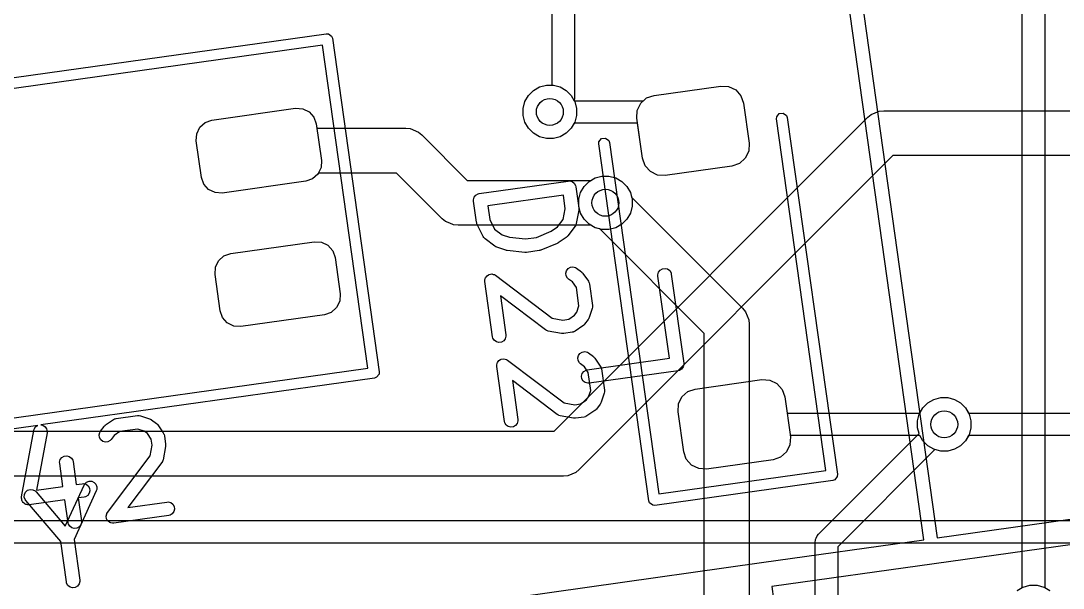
# Model space of a CAD drawing. Header units: millimetres. Extents: x 14 to 286, y -133 to -45.
# Drawn here: x 170.68 to 182.29, y -72.58 to -66.26 of the extents above; entities that cross this region are included whole.
import ezdxf

# ---------------------------------------------------------------- set-up
doc = ezdxf.new("R2010")
doc.units = ezdxf.units.MM
for name, color, linetype, true_color in [('B.Cu', 153, 'CONTINUOUS', 0x4d7fc4), ('B.Silkscreen', 31, 'CONTINUOUS', 0xe8b2a7), ('F.Cu', 13, 'CONTINUOUS', 0xc83434), ('F.Mask', 201, 'CONTINUOUS', 0xd864ff), ('F.Paste', 253, 'CONTINUOUS', 0xb4a09a), ('F.Silkscreen', 41, 'CONTINUOUS', 0xf2eda1), ('User.Drawings', 9, 'CONTINUOUS', 0xc2c2c2)]:
    doc.layers.add(name, color=color, linetype=linetype, true_color=true_color)

msp = doc.modelspace()

# ---------------------------------------------------------------- linework, layer by layer
at = {"layer": 'B.Cu', "linetype": 'CONTINUOUS'}
for p, q in [((176.6002, -66.979067), (176.6002, -61.756276)), ((176.8502, -61.7045), (176.8502, -67.1269)), ((181.8379, -72.570222), (181.8379, -62.048537)), ((182.0879, -62.0398), (182.0879, -72.570222)), ((176.460795, -66.999336), (176.536442, -66.979067)), ((176.536442, -66.979067), (176.6002, -66.979067)), ((176.298436, -67.161695), (176.337594, -67.093872)), ((176.337594, -67.093872), (176.392972, -67.038494)), ((176.392972, -67.038494), (176.460795, -66.999336)), ((176.278167, -67.237342), (176.298436, -67.161695)), ((176.847798, -67.151287), (176.847362, -67.152338)), ((176.847362, -67.152338), (176.852764, -67.161695)), ((176.8502, -67.1269), (176.847798, -67.151286)), ((176.847798, -67.151286), (176.847798, -67.151287)), ((176.852764, -67.161695), (176.873033, -67.237342)), ((176.278167, -67.315658), (176.278167, -67.237342)), ((176.298436, -67.391305), (176.278167, -67.315658)), ((176.873033, -67.315658), (176.852764, -67.391305)), ((176.873033, -67.237342), (176.873033, -67.315658)), ((176.337594, -67.459128), (176.298436, -67.391305)), ((176.852764, -67.391305), (176.813606, -67.459128)), ((176.392972, -67.514506), (176.337594, -67.459128)), ((176.460795, -67.553664), (176.392972, -67.514506)), ((176.536442, -67.573933), (176.460795, -67.553664)), ((176.690405, -67.553664), (176.614758, -67.573933)), ((176.758228, -67.514506), (176.690405, -67.553664)), ((176.813606, -67.459128), (176.758228, -67.514506)), ((176.614758, -67.573933), (176.536442, -67.573933)), ((177.012372, -68.050094), (177.080195, -68.010936)), ((177.080195, -68.010936), (177.155842, -67.990667)), ((177.155842, -67.990667), (177.234158, -67.990667)), ((177.234158, -67.990667), (177.309805, -68.010936)), ((177.309805, -68.010936), (177.377628, -68.050094)), ((176.917836, -68.173295), (176.956994, -68.105472)), ((176.956994, -68.105472), (177.012372, -68.050094)), ((177.377628, -68.050094), (177.433006, -68.105472)), ((177.433006, -68.105472), (177.472164, -68.173295)), ((176.897567, -68.248942), (176.917836, -68.173295)), ((176.897567, -68.327258), (176.897567, -68.248942)), ((177.472164, -68.173295), (177.486224, -68.22577)), ((177.486224, -68.22577), (178.722577, -69.462124)), ((176.917836, -68.402905), (176.897567, -68.327258)), ((176.956994, -68.470728), (176.917836, -68.402905)), ((177.012372, -68.526106), (176.956994, -68.470728)), ((177.080195, -68.565264), (177.012372, -68.526106)), ((177.13267, -68.579324), (177.080195, -68.565264)), ((178.2958, -69.742453), (177.13267, -68.579324)), ((178.722577, -69.462124), (178.753668, -69.500008)), ((178.753668, -69.500008), (178.790997, -69.590128)), ((178.790997, -69.590128), (178.790997, -69.590137)), ((178.790997, -69.590137), (178.7958, -69.6389)), ((178.7958, -69.6389), (178.7958, -84.2194)), ((178.2958, -84.115846), (178.2958, -69.742453)), ((180.853495, -70.476736), (180.929142, -70.456467)), ((180.929142, -70.456467), (181.007458, -70.456467)), ((181.007458, -70.456467), (181.083105, -70.476736)), ((180.691136, -70.639095), (180.730294, -70.571272)), ((180.730294, -70.571272), (180.785672, -70.515894)), ((180.785672, -70.515894), (180.853495, -70.476736)), ((181.083105, -70.476736), (181.150928, -70.515894)), ((181.150928, -70.515894), (181.206306, -70.571272)), ((181.206306, -70.571272), (181.245464, -70.639095)), ((180.670867, -70.714742), (180.691136, -70.639095)), ((181.245464, -70.639095), (181.265733, -70.714742)), ((180.670867, -70.793058), (180.670867, -70.714742)), ((180.688089, -70.857333), (180.670867, -70.793058)), ((181.265733, -70.793058), (181.245464, -70.868705)), ((181.265733, -70.714742), (181.265733, -70.793058)), ((179.568312, -71.977112), (180.688089, -70.857333)), ((181.206306, -70.936528), (181.150928, -70.991906)), ((181.245464, -70.868705), (181.206306, -70.936528)), ((180.864866, -71.03411), (179.7817, -72.117276)), ((180.929142, -71.051333), (180.864866, -71.03411)), ((181.007458, -71.051333), (180.929142, -71.051333)), ((181.083105, -71.031064), (181.007458, -71.051333)), ((181.150928, -70.991906), (181.083105, -71.031064)), ((179.552771, -71.996048), (179.568312, -71.977112)), ((179.5317, -72.0655), (179.534102, -72.041114)), ((179.5317, -76.331522), (179.5317, -72.0655)), ((179.534102, -72.041114), (179.536303, -72.035801)), ((179.536303, -72.035801), (179.542436, -72.020994)), ((179.542436, -72.020994), (179.552766, -71.996054)), ((179.552766, -71.996054), (179.552771, -71.996048)), ((179.7817, -72.117276), (179.7817, -76.331522)), ((181.780272, -72.603494), (181.8379, -72.570222)), ((182.0879, -72.570222), (182.145528, -72.603494))]:
    msp.add_line(p, q, dxfattribs=at)
at = {"layer": 'B.Cu'}
for centre in [(176.5756, -67.2765), (177.195, -68.2881), (180.9683, -70.7539)]:
    msp.add_circle(centre, 0.15, dxfattribs=at)
at = {"layer": 'B.Silkscreen', "linetype": 'CONTINUOUS'}
for p, q in [((171.394209, -71.41709), (171.415601, -71.397122)), ((171.415601, -71.397122), (171.443006, -71.38686)), ((171.443006, -71.38686), (171.472252, -71.387866)), ((171.472252, -71.387866), (171.498887, -71.399988)), ((171.498887, -71.399988), (171.518855, -71.421381)), ((170.722746, -71.533266), (170.736044, -71.507198)), ((170.736044, -71.507198), (170.758306, -71.488204)), ((170.758306, -71.488204), (170.786142, -71.479175)), ((170.786142, -71.479175), (170.815314, -71.481486)), ((170.815314, -71.481486), (170.841382, -71.494784)), ((170.841382, -71.494784), (170.851975, -71.50498)), ((170.851975, -71.50498), (171.178467, -71.887642)), ((171.178467, -71.887642), (171.386836, -71.429811)), ((171.523362, -71.491946), (171.275219, -72.037171)), ((171.386836, -71.429811), (171.394209, -71.41709)), ((171.518855, -71.421381), (171.529117, -71.448785)), ((171.528111, -71.478032), (171.523362, -71.491946)), ((171.529117, -71.448785), (171.528111, -71.478032)), ((170.720435, -71.562438), (170.722746, -71.533266)), ((170.729464, -71.590274), (170.720435, -71.562438)), ((170.737865, -71.60234), (170.729464, -71.590274)), ((171.126679, -72.058046), (170.737865, -71.60234)), ((171.189913, -72.507975), (171.126679, -72.058046)), ((171.275219, -72.037171), (171.338453, -72.487099)), ((171.193376, -72.522264), (171.189913, -72.507975)), ((171.208229, -72.547478), (171.193376, -72.522264)), ((171.231599, -72.565089), (171.208229, -72.547478)), ((171.314124, -72.553491), (171.28891, -72.568343)), ((171.331735, -72.53012), (171.314124, -72.553491)), ((171.339062, -72.501789), (171.331735, -72.53012)), ((171.338453, -72.487099), (171.339062, -72.501789)), ((171.259931, -72.572416), (171.231599, -72.565089)), ((171.28891, -72.568343), (171.259931, -72.572416))]:
    msp.add_line(p, q, dxfattribs=at)
at = {"layer": 'F.Cu', "linetype": 'CONTINUOUS'}
for p, q in [((176.460795, -66.999336), (176.536442, -66.979067)), ((176.536442, -66.979067), (176.614758, -66.979067)), ((176.614758, -66.979067), (176.690405, -66.999336)), ((177.736386, -67.092627), (178.479087, -66.988247)), ((178.479087, -66.988247), (178.566736, -66.993224)), ((176.298436, -67.161695), (176.337594, -67.093872)), ((176.337594, -67.093872), (176.392972, -67.038494)), ((176.392972, -67.038494), (176.460795, -66.999336)), ((176.690405, -66.999336), (176.758228, -67.038494)), ((176.758228, -67.038494), (176.813606, -67.093872)), ((176.813606, -67.093872), (176.846878, -67.1515)), ((177.653503, -67.121571), (177.736386, -67.092627)), ((178.566736, -66.993224), (178.645809, -67.031365)), ((178.645809, -67.031365), (178.704267, -67.096861)), ((178.704267, -67.096861), (178.733211, -67.179744)), ((176.278167, -67.237342), (176.298436, -67.161695)), ((176.846878, -67.1515), (177.619971, -67.1515)), ((177.619971, -67.1515), (177.653503, -67.121571)), ((178.733211, -67.179744), (178.795839, -67.625364)), ((172.811614, -67.367453), (173.742466, -67.236631)), ((173.742466, -67.236631), (173.822324, -67.241166)), ((173.822324, -67.241166), (173.894369, -67.275915)), ((173.894369, -67.275915), (173.94763, -67.33559)), ((173.94763, -67.33559), (173.974001, -67.411105)), ((176.278167, -67.315658), (176.278167, -67.237342)), ((176.298436, -67.391305), (176.278167, -67.315658)), ((176.622246, -70.8313), (180.117523, -67.336023)), ((180.117523, -67.336023), (180.155402, -67.304937)), ((180.155402, -67.304937), (180.155407, -67.304933)), ((180.155407, -67.304933), (180.245527, -67.267604)), ((180.245527, -67.267604), (180.2943, -67.2628)), ((180.2943, -67.2628), (185.265746, -67.2628)), ((172.641675, -67.519131), (172.676424, -67.447086)), ((172.676424, -67.447086), (172.736099, -67.393825)), ((172.736099, -67.393825), (172.811614, -67.367453)), ((173.974001, -67.411105), (173.980606, -67.4581)), ((176.337594, -67.459128), (176.298436, -67.391305)), ((176.846878, -67.4015), (176.813606, -67.459128)), ((177.552583, -67.4015), (176.846878, -67.4015)), ((177.607517, -67.792372), (177.552583, -67.4015)), ((172.63714, -67.598989), (172.641675, -67.519131)), ((173.980606, -67.4581), (174.9726, -67.4581)), ((174.9726, -67.4581), (175.021373, -67.462904)), ((175.021373, -67.462904), (175.111493, -67.500233)), ((175.111493, -67.500233), (175.111497, -67.500237)), ((175.111497, -67.500237), (175.149377, -67.531323)), ((175.149377, -67.531323), (175.656154, -68.0381)), ((176.392972, -67.514506), (176.337594, -67.459128)), ((176.460795, -67.553664), (176.392972, -67.514506)), ((176.536442, -67.573933), (176.460795, -67.553664)), ((176.690405, -67.553664), (176.614758, -67.573933)), ((176.758228, -67.514506), (176.690405, -67.553664)), ((176.813606, -67.459128), (176.758228, -67.514506)), ((172.694201, -68.004999), (172.63714, -67.598989)), ((176.614758, -67.573933), (176.536442, -67.573933)), ((178.795839, -67.625364), (178.790862, -67.713014)), ((180.397854, -67.7628), (176.902577, -71.258077)), ((177.636461, -67.875255), (177.607517, -67.792372)), ((178.752721, -67.792087), (178.687225, -67.850545)), ((178.790862, -67.713014), (178.752721, -67.792087)), ((185.265746, -67.7628), (180.397854, -67.7628)), ((177.694919, -67.940751), (177.636461, -67.875255)), ((178.604342, -67.879489), (177.861641, -67.983869)), ((178.687225, -67.850545), (178.604342, -67.879489)), ((172.720572, -68.080514), (172.694201, -68.004999)), ((173.932103, -68.022279), (173.856588, -68.048651)), ((173.991778, -67.969018), (173.932103, -68.022279)), ((173.997044, -67.9581), (173.991778, -67.969018)), ((174.869046, -67.9581), (173.997044, -67.9581)), ((175.375823, -68.464877), (174.869046, -67.9581)), ((177.033146, -68.0381), (177.080195, -68.010936)), ((177.080195, -68.010936), (177.155842, -67.990667)), ((177.155842, -67.990667), (177.234158, -67.990667)), ((177.234158, -67.990667), (177.309805, -68.010936)), ((177.309805, -68.010936), (177.377628, -68.050094)), ((177.773992, -67.978892), (177.694919, -67.940751)), ((177.861641, -67.983869), (177.773992, -67.978892)), ((172.773833, -68.140189), (172.720572, -68.080514)), ((172.845878, -68.174938), (172.773833, -68.140189)), ((173.856588, -68.048651), (172.925736, -68.179473)), ((175.656154, -68.0381), (177.033146, -68.0381)), ((177.377628, -68.050094), (177.433006, -68.105472)), ((177.433006, -68.105472), (177.472164, -68.173295)), ((172.925736, -68.179473), (172.845878, -68.174938)), ((177.472164, -68.173295), (177.492433, -68.248942)), ((177.492433, -68.248942), (177.492433, -68.327258)), ((177.492433, -68.327258), (177.472164, -68.402905)), ((175.413708, -68.495968), (175.375823, -68.464877)), ((175.461433, -68.515736), (175.413708, -68.495968)), ((177.433006, -68.470728), (177.377628, -68.526106)), ((177.472164, -68.402905), (177.433006, -68.470728)), ((175.503827, -68.533296), (175.461433, -68.515736)), ((175.5526, -68.5381), (175.503827, -68.533296)), ((177.033146, -68.5381), (175.5526, -68.5381)), ((177.080195, -68.565264), (177.033146, -68.5381)), ((177.155842, -68.585533), (177.080195, -68.565264)), ((177.234158, -68.585533), (177.155842, -68.585533)), ((177.309805, -68.565264), (177.234158, -68.585533)), ((177.377628, -68.526106), (177.309805, -68.565264)), ((173.020373, -68.852855), (173.951225, -68.722033)), ((173.951225, -68.722033), (174.031083, -68.726568)), ((174.031083, -68.726568), (174.103128, -68.761317)), ((174.103128, -68.761317), (174.156389, -68.820992)), ((174.156389, -68.820992), (174.18276, -68.896507)), ((172.850434, -69.004533), (172.885183, -68.932488)), ((172.885183, -68.932488), (172.944858, -68.879227)), ((172.944858, -68.879227), (173.020373, -68.852855)), ((174.18276, -68.896507), (174.239821, -69.302517)), ((172.845899, -69.084391), (172.850434, -69.004533)), ((172.90296, -69.490401), (172.845899, -69.084391)), ((174.239821, -69.302517), (174.235286, -69.382375)), ((174.235286, -69.382375), (174.200537, -69.45442)), ((172.929331, -69.565916), (172.90296, -69.490401)), ((174.065347, -69.534053), (173.134495, -69.664875)), ((174.140862, -69.507681), (174.065347, -69.534053)), ((174.200537, -69.45442), (174.140862, -69.507681)), ((172.982592, -69.625591), (172.929331, -69.565916)), ((173.054637, -69.66034), (172.982592, -69.625591)), ((173.134495, -69.664875), (173.054637, -69.66034)), ((178.195658, -70.360511), (178.938359, -70.256131)), ((178.938359, -70.256131), (179.026008, -70.261108)), ((179.026008, -70.261108), (179.105081, -70.299249)), ((179.105081, -70.299249), (179.163539, -70.364745)), ((178.009138, -70.526986), (178.047279, -70.447913)), ((178.047279, -70.447913), (178.112775, -70.389455)), ((178.112775, -70.389455), (178.195658, -70.360511)), ((179.163539, -70.364745), (179.192483, -70.447628)), ((179.192483, -70.447628), (179.217959, -70.6289)), ((180.853495, -70.476736), (180.929142, -70.456467)), ((180.929142, -70.456467), (181.007458, -70.456467)), ((181.007458, -70.456467), (181.083105, -70.476736)), ((178.004161, -70.614636), (178.009138, -70.526986)), ((180.697022, -70.6289), (180.730294, -70.571272)), ((180.730294, -70.571272), (180.785672, -70.515894)), ((180.785672, -70.515894), (180.853495, -70.476736)), ((181.083105, -70.476736), (181.150928, -70.515894)), ((181.150928, -70.515894), (181.206306, -70.571272)), ((181.206306, -70.571272), (181.239578, -70.6289)), ((178.066789, -71.060256), (178.004161, -70.614636)), ((179.217959, -70.6289), (180.697022, -70.6289)), ((181.239578, -70.6289), (188.928524, -70.6289)), ((168.5591, -70.8313), (176.622246, -70.8313)), ((179.255111, -70.893248), (179.250134, -70.980898)), ((180.697022, -70.8789), (179.253095, -70.8789)), ((179.253095, -70.8789), (179.255111, -70.893248)), ((180.730294, -70.936528), (180.697022, -70.8789)), ((180.785672, -70.991906), (180.730294, -70.936528)), ((181.206306, -70.936528), (181.150928, -70.991906)), ((181.239578, -70.8789), (181.206306, -70.936528)), ((188.9803, -70.8789), (181.239578, -70.8789)), ((179.250134, -70.980898), (179.211993, -71.059971)), ((180.853495, -71.031064), (180.785672, -70.991906)), ((180.929142, -71.051333), (180.853495, -71.031064)), ((181.007458, -71.051333), (180.929142, -71.051333)), ((181.083105, -71.031064), (181.007458, -71.051333)), ((181.150928, -70.991906), (181.083105, -71.031064)), ((178.095733, -71.143139), (178.066789, -71.060256)), ((178.154191, -71.208635), (178.095733, -71.143139)), ((179.063614, -71.147373), (178.320913, -71.251753)), ((179.146497, -71.118429), (179.063614, -71.147373)), ((179.211993, -71.059971), (179.146497, -71.118429)), ((176.902577, -71.258077), (176.864697, -71.289162)), ((178.233264, -71.246776), (178.154191, -71.208635)), ((178.320913, -71.251753), (178.233264, -71.246776)), ((176.7258, -71.3313), (168.3969, -71.3313)), ((176.774573, -71.326496), (176.7258, -71.3313)), ((176.864693, -71.289167), (176.774573, -71.326496)), ((176.864697, -71.289162), (176.864693, -71.289167)), ((166.643976, -71.8255), (206.9502, -71.8255)), ((206.898424, -72.0755), (166.5922, -72.0755)), ((181.848095, -72.564336), (181.923742, -72.544067)), ((181.923742, -72.544067), (182.002058, -72.544067)), ((182.002058, -72.544067), (182.077705, -72.564336)), ((181.780272, -72.603494), (181.848095, -72.564336)), ((182.077705, -72.564336), (182.145528, -72.603494))]:
    msp.add_line(p, q, dxfattribs=at)
at = {"layer": 'F.Cu'}
for centre in [(176.5756, -67.2765), (177.195, -68.2881), (180.9683, -70.7539)]:
    msp.add_circle(centre, 0.15, dxfattribs=at)
at = {"layer": 'F.Mask', "linetype": 'CONTINUOUS'}
for p, q in [((177.736386, -67.092627), (178.479087, -66.988247)), ((178.479087, -66.988247), (178.566736, -66.993224)), ((177.653503, -67.121571), (177.736386, -67.092627)), ((178.566736, -66.993224), (178.645809, -67.031365)), ((178.645809, -67.031365), (178.704267, -67.096861)), ((178.704267, -67.096861), (178.733211, -67.179744)), ((177.549866, -67.259102), (177.588007, -67.180029)), ((177.588007, -67.180029), (177.653503, -67.121571)), ((178.733211, -67.179744), (178.795839, -67.625364)), ((172.811614, -67.367453), (173.742466, -67.236631)), ((173.742466, -67.236631), (173.822324, -67.241166)), ((173.822324, -67.241166), (173.894369, -67.275915)), ((173.894369, -67.275915), (173.94763, -67.33559)), ((173.94763, -67.33559), (173.974001, -67.411105)), ((177.544889, -67.346752), (177.549866, -67.259102)), ((172.641675, -67.519131), (172.676424, -67.447086)), ((172.676424, -67.447086), (172.736099, -67.393825)), ((172.736099, -67.393825), (172.811614, -67.367453)), ((173.974001, -67.411105), (174.031062, -67.817115)), ((177.607517, -67.792372), (177.544889, -67.346752)), ((172.63714, -67.598989), (172.641675, -67.519131)), ((172.694201, -68.004999), (172.63714, -67.598989)), ((178.795839, -67.625364), (178.790862, -67.713014)), ((177.636461, -67.875255), (177.607517, -67.792372)), ((178.752721, -67.792087), (178.687225, -67.850545)), ((178.790862, -67.713014), (178.752721, -67.792087)), ((174.026527, -67.896973), (173.991778, -67.969018)), ((174.031062, -67.817115), (174.026527, -67.896973)), ((177.694919, -67.940751), (177.636461, -67.875255)), ((178.604342, -67.879489), (177.861641, -67.983869)), ((178.687225, -67.850545), (178.604342, -67.879489)), ((172.720572, -68.080514), (172.694201, -68.004999)), ((173.932103, -68.022279), (173.856588, -68.048651)), ((173.991778, -67.969018), (173.932103, -68.022279)), ((177.773992, -67.978892), (177.694919, -67.940751)), ((177.861641, -67.983869), (177.773992, -67.978892)), ((172.773833, -68.140189), (172.720572, -68.080514)), ((172.845878, -68.174938), (172.773833, -68.140189)), ((173.856588, -68.048651), (172.925736, -68.179473)), ((172.925736, -68.179473), (172.845878, -68.174938)), ((173.020373, -68.852855), (173.951225, -68.722033)), ((173.951225, -68.722033), (174.031083, -68.726568)), ((174.031083, -68.726568), (174.103128, -68.761317)), ((174.103128, -68.761317), (174.156389, -68.820992)), ((174.156389, -68.820992), (174.18276, -68.896507)), ((172.850434, -69.004533), (172.885183, -68.932488)), ((172.885183, -68.932488), (172.944858, -68.879227)), ((172.944858, -68.879227), (173.020373, -68.852855)), ((174.18276, -68.896507), (174.239821, -69.302517)), ((172.845899, -69.084391), (172.850434, -69.004533)), ((172.90296, -69.490401), (172.845899, -69.084391)), ((174.239821, -69.302517), (174.235286, -69.382375)), ((174.235286, -69.382375), (174.200537, -69.45442)), ((172.929331, -69.565916), (172.90296, -69.490401)), ((174.065347, -69.534053), (173.134495, -69.664875)), ((174.140862, -69.507681), (174.065347, -69.534053)), ((174.200537, -69.45442), (174.140862, -69.507681)), ((172.982592, -69.625591), (172.929331, -69.565916)), ((173.054637, -69.66034), (172.982592, -69.625591)), ((173.134495, -69.664875), (173.054637, -69.66034)), ((178.195658, -70.360511), (178.938359, -70.256131)), ((178.938359, -70.256131), (179.026008, -70.261108)), ((179.026008, -70.261108), (179.105081, -70.299249)), ((179.105081, -70.299249), (179.163539, -70.364745)), ((178.009138, -70.526986), (178.047279, -70.447913)), ((178.047279, -70.447913), (178.112775, -70.389455)), ((178.112775, -70.389455), (178.195658, -70.360511)), ((179.163539, -70.364745), (179.192483, -70.447628)), ((179.192483, -70.447628), (179.255111, -70.893248)), ((178.004161, -70.614636), (178.009138, -70.526986)), ((178.066789, -71.060256), (178.004161, -70.614636)), ((179.255111, -70.893248), (179.250134, -70.980898)), ((179.250134, -70.980898), (179.211993, -71.059971)), ((178.095733, -71.143139), (178.066789, -71.060256)), ((178.154191, -71.208635), (178.095733, -71.143139)), ((179.063614, -71.147373), (178.320913, -71.251753)), ((179.146497, -71.118429), (179.063614, -71.147373)), ((179.211993, -71.059971), (179.146497, -71.118429)), ((178.233264, -71.246776), (178.154191, -71.208635)), ((178.320913, -71.251753), (178.233264, -71.246776))]:
    msp.add_line(p, q, dxfattribs=at)
at = {"layer": 'F.Paste', "linetype": 'CONTINUOUS'}
for p, q in [((177.736386, -67.092627), (178.479087, -66.988247)), ((178.479087, -66.988247), (178.566736, -66.993224)), ((177.653503, -67.121571), (177.736386, -67.092627)), ((178.566736, -66.993224), (178.645809, -67.031365)), ((178.645809, -67.031365), (178.704267, -67.096861)), ((178.704267, -67.096861), (178.733211, -67.179744)), ((177.549866, -67.259102), (177.588007, -67.180029)), ((177.588007, -67.180029), (177.653503, -67.121571)), ((178.733211, -67.179744), (178.795839, -67.625364)), ((172.811614, -67.367453), (173.742466, -67.236631)), ((173.742466, -67.236631), (173.822324, -67.241166)), ((173.822324, -67.241166), (173.894369, -67.275915)), ((173.894369, -67.275915), (173.94763, -67.33559)), ((173.94763, -67.33559), (173.974001, -67.411105)), ((177.544889, -67.346752), (177.549866, -67.259102)), ((172.641675, -67.519131), (172.676424, -67.447086)), ((172.676424, -67.447086), (172.736099, -67.393825)), ((172.736099, -67.393825), (172.811614, -67.367453)), ((173.974001, -67.411105), (174.031062, -67.817115)), ((177.607517, -67.792372), (177.544889, -67.346752)), ((172.63714, -67.598989), (172.641675, -67.519131)), ((172.694201, -68.004999), (172.63714, -67.598989)), ((178.795839, -67.625364), (178.790862, -67.713014)), ((177.636461, -67.875255), (177.607517, -67.792372)), ((178.752721, -67.792087), (178.687225, -67.850545)), ((178.790862, -67.713014), (178.752721, -67.792087)), ((174.026527, -67.896973), (173.991778, -67.969018)), ((174.031062, -67.817115), (174.026527, -67.896973)), ((177.694919, -67.940751), (177.636461, -67.875255)), ((178.604342, -67.879489), (177.861641, -67.983869)), ((178.687225, -67.850545), (178.604342, -67.879489)), ((172.720572, -68.080514), (172.694201, -68.004999)), ((173.932103, -68.022279), (173.856588, -68.048651)), ((173.991778, -67.969018), (173.932103, -68.022279)), ((177.773992, -67.978892), (177.694919, -67.940751)), ((177.861641, -67.983869), (177.773992, -67.978892)), ((172.773833, -68.140189), (172.720572, -68.080514)), ((172.845878, -68.174938), (172.773833, -68.140189)), ((173.856588, -68.048651), (172.925736, -68.179473)), ((172.925736, -68.179473), (172.845878, -68.174938)), ((173.020373, -68.852855), (173.951225, -68.722033)), ((173.951225, -68.722033), (174.031083, -68.726568)), ((174.031083, -68.726568), (174.103128, -68.761317)), ((174.103128, -68.761317), (174.156389, -68.820992)), ((174.156389, -68.820992), (174.18276, -68.896507)), ((172.850434, -69.004533), (172.885183, -68.932488)), ((172.885183, -68.932488), (172.944858, -68.879227)), ((172.944858, -68.879227), (173.020373, -68.852855)), ((174.18276, -68.896507), (174.239821, -69.302517)), ((172.845899, -69.084391), (172.850434, -69.004533)), ((172.90296, -69.490401), (172.845899, -69.084391)), ((174.239821, -69.302517), (174.235286, -69.382375)), ((174.235286, -69.382375), (174.200537, -69.45442)), ((172.929331, -69.565916), (172.90296, -69.490401)), ((174.065347, -69.534053), (173.134495, -69.664875)), ((174.140862, -69.507681), (174.065347, -69.534053)), ((174.200537, -69.45442), (174.140862, -69.507681)), ((172.982592, -69.625591), (172.929331, -69.565916)), ((173.054637, -69.66034), (172.982592, -69.625591)), ((173.134495, -69.664875), (173.054637, -69.66034)), ((178.195658, -70.360511), (178.938359, -70.256131)), ((178.938359, -70.256131), (179.026008, -70.261108)), ((179.026008, -70.261108), (179.105081, -70.299249)), ((179.105081, -70.299249), (179.163539, -70.364745)), ((178.009138, -70.526986), (178.047279, -70.447913)), ((178.047279, -70.447913), (178.112775, -70.389455)), ((178.112775, -70.389455), (178.195658, -70.360511)), ((179.163539, -70.364745), (179.192483, -70.447628)), ((179.192483, -70.447628), (179.255111, -70.893248)), ((178.004161, -70.614636), (178.009138, -70.526986)), ((178.066789, -71.060256), (178.004161, -70.614636)), ((179.255111, -70.893248), (179.250134, -70.980898)), ((179.250134, -70.980898), (179.211993, -71.059971)), ((178.095733, -71.143139), (178.066789, -71.060256)), ((178.154191, -71.208635), (178.095733, -71.143139)), ((179.063614, -71.147373), (178.320913, -71.251753)), ((179.146497, -71.118429), (179.063614, -71.147373)), ((179.211993, -71.059971), (179.146497, -71.118429)), ((178.233264, -71.246776), (178.154191, -71.208635)), ((178.320913, -71.251753), (178.233264, -71.246776))]:
    msp.add_line(p, q, dxfattribs=at)
at = {"layer": 'F.Silkscreen', "linetype": 'CONTINUOUS'}
for p, q in [((166.856222, -67.421813), (174.085179, -66.40585)), ((174.085179, -66.40585), (174.108552, -66.407177)), ((174.108552, -66.407177), (174.145227, -66.434814)), ((174.145227, -66.434814), (174.152945, -66.456916)), ((174.152945, -66.456916), (174.674844, -70.170421)), ((174.042463, -66.533032), (166.932338, -67.532294)), ((174.547661, -70.127705), (174.042463, -66.533032)), ((179.101215, -67.355235), (179.102542, -67.331862)), ((179.102542, -67.331862), (179.130179, -67.295187)), ((179.130179, -67.295187), (179.175654, -67.288796)), ((179.175654, -67.288796), (179.212329, -67.316433)), ((179.212329, -67.316433), (179.220047, -67.338535)), ((179.220047, -67.338535), (179.778133, -71.309511)), ((179.65095, -71.266796), (179.101215, -67.355235)), ((177.149645, -67.573533), (177.19512, -67.567142)), ((177.19512, -67.567142), (177.231795, -67.594779)), ((177.120681, -67.633581), (177.122008, -67.610208)), ((177.678765, -71.604557), (177.120681, -67.633581)), ((177.122008, -67.610208), (177.149645, -67.573533)), ((177.231795, -67.594779), (177.239513, -67.616881)), ((177.239513, -67.616881), (177.789246, -71.52844)), ((175.789637, -68.184906), (176.779905, -68.045733)), ((176.779905, -68.045733), (176.794595, -68.045123)), ((176.794595, -68.045123), (176.822927, -68.052451)), ((176.822927, -68.052451), (176.846297, -68.070062)), ((176.846297, -68.070062), (176.86115, -68.095276)), ((176.86115, -68.095276), (176.864613, -68.109565)), ((176.864613, -68.109565), (176.897749, -68.345343)), ((175.725195, -68.254924), (175.732523, -68.226592)), ((175.725805, -68.269614), (175.725195, -68.254924)), ((175.732523, -68.226592), (175.750134, -68.203222)), ((175.750134, -68.203222), (175.775348, -68.188369)), ((175.775348, -68.188369), (175.789637, -68.184906)), ((176.72651, -68.20471), (175.884782, -68.323008)), ((176.747515, -68.354165), (176.72651, -68.20471)), ((175.758941, -68.505392), (175.725805, -68.269614)), ((175.884782, -68.323008), (175.905787, -68.472462)), ((176.725652, -68.472879), (176.747515, -68.354165)), ((176.897239, -68.369365), (176.869966, -68.517459)), ((176.897862, -68.361948), (176.897239, -68.369365)), ((176.897749, -68.345343), (176.898057, -68.352778)), ((176.898358, -68.360033), (176.897862, -68.361948)), ((176.898057, -68.352778), (176.898471, -68.354714)), ((176.898471, -68.354714), (176.898247, -68.35737)), ((176.898247, -68.35737), (176.898358, -68.360033)), ((175.905787, -68.472462), (175.959524, -68.58055)), ((176.662575, -68.556584), (176.725652, -68.472879)), ((175.760692, -68.51262), (175.758941, -68.505392)), ((175.760829, -68.514599), (175.760692, -68.51262)), ((175.761776, -68.517091), (175.760829, -68.514599)), ((175.762404, -68.519681), (175.761776, -68.517091)), ((175.763409, -68.521387), (175.762404, -68.519681)), ((175.766053, -68.528343), (175.763409, -68.521387)), ((175.833091, -68.663182), (175.766053, -68.528343)), ((175.959524, -68.58055), (176.043231, -68.643628)), ((176.425887, -68.672531), (176.591694, -68.605418)), ((176.591694, -68.605418), (176.662575, -68.556584)), ((176.856103, -68.549011), (176.775047, -68.656577)), ((176.863758, -68.536459), (176.856103, -68.549011)), ((176.864432, -68.533849), (176.863758, -68.536459)), ((176.865898, -68.531588), (176.864432, -68.533849)), ((176.869966, -68.517459), (176.865898, -68.531588)), ((175.840895, -68.675642), (175.833091, -68.663182)), ((175.842926, -68.677411), (175.840895, -68.675642)), ((175.844294, -68.679734), (175.842926, -68.677411)), ((175.855113, -68.689691), (175.844294, -68.679734)), ((175.962679, -68.770747), (175.855113, -68.689691)), ((176.043231, -68.643628), (176.124827, -68.671032)), ((176.124827, -68.671032), (176.302707, -68.689843)), ((176.302707, -68.689843), (176.425887, -68.672531)), ((176.757699, -68.673202), (176.670016, -68.733612)), ((176.763381, -68.668402), (176.757699, -68.673202)), ((176.76509, -68.667396), (176.763381, -68.668402)), ((176.766895, -68.665434), (176.76509, -68.667396)), ((176.768931, -68.663715), (176.766895, -68.665434)), ((176.770008, -68.662051), (176.768931, -68.663715)), ((176.775047, -68.656577), (176.770008, -68.662051)), ((175.969029, -68.774619), (175.962679, -68.770747)), ((175.970525, -68.775923), (175.969029, -68.774619)), ((175.972958, -68.777016), (175.970525, -68.775923)), ((175.975231, -68.778402), (175.972958, -68.777016)), ((175.977147, -68.778897), (175.975231, -68.778402)), ((175.983936, -68.781947), (175.977147, -68.778897)), ((176.084874, -68.815848), (175.983936, -68.781947)), ((176.085992, -68.816105), (176.084874, -68.815848)), ((176.086467, -68.816363), (176.085992, -68.816105)), ((176.092833, -68.817676), (176.086467, -68.816363)), ((176.099204, -68.819141), (176.092833, -68.817676)), ((176.099745, -68.819103), (176.099204, -68.819141)), ((176.100866, -68.819335), (176.099745, -68.819103)), ((176.296116, -68.839982), (176.100866, -68.819335)), ((176.298677, -68.84), (176.296116, -68.839982)), ((176.299751, -68.840278), (176.298677, -68.84)), ((176.305287, -68.840048), (176.299751, -68.840278)), ((176.310819, -68.840088), (176.305287, -68.840048)), ((176.31188, -68.839774), (176.310819, -68.840088)), ((176.314441, -68.839668), (176.31188, -68.839774)), ((176.455908, -68.819786), (176.314441, -68.839668)), ((176.4584, -68.819182), (176.455908, -68.819786)), ((176.459506, -68.819191), (176.4584, -68.819182)), ((176.464815, -68.817627), (176.459506, -68.819191)), ((176.470197, -68.816323), (176.464815, -68.817627)), ((176.47115, -68.815761), (176.470197, -68.816323)), ((176.47361, -68.815037), (176.47115, -68.815761)), ((176.655604, -68.741372), (176.47361, -68.815037)), ((176.656618, -68.74084), (176.655604, -68.741372)), ((176.657149, -68.740727), (176.656618, -68.74084)), ((176.662868, -68.737564), (176.657149, -68.740727)), ((176.668627, -68.734546), (176.662868, -68.737564)), ((176.669012, -68.734167), (176.668627, -68.734546)), ((176.670016, -68.733612), (176.669012, -68.734167)), ((175.901266, -69.084325), (175.930245, -69.080252)), ((175.930245, -69.080252), (175.945992, -69.084325)), ((176.753698, -69.072119), (176.761024, -69.043787)), ((176.75777, -69.101097), (176.753698, -69.072119)), ((176.761024, -69.043787), (176.778636, -69.020416)), ((176.778636, -69.020416), (176.80385, -69.005563)), ((176.80385, -69.005563), (176.832828, -69.001491)), ((176.832828, -69.001491), (176.86116, -69.008817)), ((176.86116, -69.008817), (176.873713, -69.016472)), ((176.873713, -69.016472), (176.927496, -69.057)), ((176.927496, -69.057), (176.932969, -69.062037)), ((176.932969, -69.062037), (176.934633, -69.063115)), ((176.934633, -69.063115), (176.936353, -69.065151)), ((176.936353, -69.065151), (176.938314, -69.066956)), ((176.938314, -69.066956), (176.939319, -69.068662)), ((176.939319, -69.068662), (176.944121, -69.074347)), ((176.944121, -69.074347), (177.004532, -69.162031)), ((175.851113, -69.15088), (175.856409, -69.130405)), ((175.851723, -69.16557), (175.851113, -69.15088)), ((175.937878, -69.778594), (175.851723, -69.16557)), ((175.856409, -69.130405), (175.85844, -69.122549)), ((175.85844, -69.122549), (175.876052, -69.099177)), ((175.876052, -69.099177), (175.893014, -69.089186)), ((175.893014, -69.089186), (175.901266, -69.084325)), ((175.945992, -69.084325), (175.958576, -69.087579)), ((175.958576, -69.087579), (175.971129, -69.095234)), ((175.971129, -69.095234), (176.602384, -69.570918)), ((176.772623, -69.126311), (176.75777, -69.101097)), ((176.783441, -69.136268), (176.772623, -69.126311)), ((176.827504, -69.169471), (176.783441, -69.136268)), ((176.870965, -69.232553), (176.827504, -69.169471)), ((177.004532, -69.162031), (177.011647, -69.174898)), ((177.011647, -69.174898), (177.01221, -69.177532)), ((177.01221, -69.177532), (177.013578, -69.179855)), ((177.013578, -69.179855), (177.017041, -69.194144)), ((177.017041, -69.194144), (177.050177, -69.429922)), ((176.899172, -69.433265), (176.870965, -69.232553)), ((176.526252, -69.70137), (176.025462, -69.323998)), ((176.025462, -69.323998), (176.086418, -69.757718)), ((176.785822, -69.583686), (176.848906, -69.540223)), ((176.848906, -69.540223), (176.874784, -69.505882)), ((176.874784, -69.505882), (176.899172, -69.433265)), ((177.047004, -69.464238), (177.013103, -69.565177)), ((177.050297, -69.449909), (177.047004, -69.464238)), ((177.050786, -69.444612), (177.050111, -69.447218)), ((177.050111, -69.447218), (177.050297, -69.449909)), ((177.050177, -69.429922), (177.050786, -69.444612)), ((176.602384, -69.570918), (176.721096, -69.592782)), ((176.721096, -69.592782), (176.785822, -69.583686)), ((176.944029, -69.656842), (176.856345, -69.717253)), ((176.949711, -69.652041), (176.944029, -69.656842)), ((176.951419, -69.651036), (176.949711, -69.652041)), ((176.953223, -69.649075), (176.951419, -69.651036)), ((176.955261, -69.647354), (176.953223, -69.649075)), ((176.956339, -69.645688), (176.955261, -69.647354)), ((176.961375, -69.640217), (176.956339, -69.645688)), ((177.001904, -69.586435), (176.961375, -69.640217)), ((177.005778, -69.580082), (177.001904, -69.586435)), ((177.007079, -69.578589), (177.005778, -69.580082)), ((177.00817, -69.576159), (177.007079, -69.578589)), ((177.009559, -69.573882), (177.00817, -69.576159)), ((177.010055, -69.571961), (177.009559, -69.573882)), ((177.013103, -69.565177), (177.010055, -69.571961)), ((176.087028, -69.772409), (176.0797, -69.80074)), ((176.086418, -69.757718), (176.087028, -69.772409)), ((176.538805, -69.709025), (176.526252, -69.70137)), ((176.541414, -69.709699), (176.538805, -69.709025)), ((176.543675, -69.711164), (176.541414, -69.709699)), ((176.557804, -69.715232), (176.543675, -69.711164)), ((176.705898, -69.742506), (176.557804, -69.715232)), ((176.713316, -69.74313), (176.705898, -69.742506)), ((176.715229, -69.743625), (176.713316, -69.74313)), ((176.717885, -69.743514), (176.715229, -69.743625)), ((176.720549, -69.743739), (176.717885, -69.743514)), ((176.72249, -69.743323), (176.720549, -69.743739)), ((176.729919, -69.743016), (176.72249, -69.743323)), ((176.824232, -69.729762), (176.729919, -69.743016)), ((176.838521, -69.726299), (176.824232, -69.729762)), ((176.840843, -69.724931), (176.838521, -69.726299)), ((176.843478, -69.724368), (176.840843, -69.724931)), ((176.856345, -69.717253), (176.843478, -69.724368)), ((175.941341, -69.792883), (175.937878, -69.778594)), ((175.956194, -69.818098), (175.941341, -69.792883)), ((175.979564, -69.835709), (175.956194, -69.818098)), ((176.007896, -69.843036), (175.979564, -69.835709)), ((176.036875, -69.838963), (176.007896, -69.843036)), ((176.062089, -69.82411), (176.036875, -69.838963)), ((176.0797, -69.80074), (176.062089, -69.82411)), ((176.886244, -70.015231), (176.89357, -69.986899)), ((176.89357, -69.986899), (176.911182, -69.963528)), ((176.911182, -69.963528), (176.936396, -69.948675)), ((176.936396, -69.948675), (176.965374, -69.944603)), ((176.965374, -69.944603), (176.993706, -69.951929)), ((176.993706, -69.951929), (177.006259, -69.959584)), ((177.006259, -69.959584), (177.060042, -70.000112)), ((177.060042, -70.000112), (177.065519, -70.005152)), ((177.065519, -70.005152), (177.067179, -70.006228)), ((177.067179, -70.006228), (177.068896, -70.00826)), ((177.068896, -70.00826), (177.07086, -70.010068)), ((175.983659, -70.093993), (175.989137, -70.072814)), ((175.984269, -70.108683), (175.983659, -70.093993)), ((176.070424, -70.721706), (175.984269, -70.108683)), ((175.989137, -70.072814), (175.990986, -70.065662)), ((175.990986, -70.065662), (176.008598, -70.04229)), ((176.008598, -70.04229), (176.025564, -70.032297)), ((176.025564, -70.032297), (176.033812, -70.027438)), ((176.033812, -70.027438), (176.062791, -70.023365)), ((176.062791, -70.023365), (176.078538, -70.027438)), ((176.078538, -70.027438), (176.091122, -70.030692)), ((176.091122, -70.030692), (176.103675, -70.038347)), ((176.103675, -70.038347), (176.73493, -70.514031)), ((176.890316, -70.044209), (176.886244, -70.015231)), ((176.905169, -70.069423), (176.890316, -70.044209)), ((176.915987, -70.07938), (176.905169, -70.069423)), ((176.96005, -70.112583), (176.915987, -70.07938)), ((177.00351, -70.175664), (176.96005, -70.112583)), ((177.07086, -70.010068), (177.071866, -70.011776)), ((177.071866, -70.011776), (177.076667, -70.017459)), ((177.076667, -70.017459), (177.137077, -70.105143)), ((177.137077, -70.105143), (177.144192, -70.11801)), ((177.144192, -70.11801), (177.144755, -70.120644)), ((177.144755, -70.120644), (177.146123, -70.122967)), ((177.146123, -70.122967), (177.149586, -70.137256)), ((168.120675, -71.030959), (174.547661, -70.127705)), ((174.623778, -70.238187), (170.907271, -70.760507)), ((174.64588, -70.230469), (174.623778, -70.238187)), ((174.673517, -70.193794), (174.64588, -70.230469)), ((174.674844, -70.170421), (174.673517, -70.193794)), ((177.031718, -70.376377), (177.00351, -70.175664)), ((177.149586, -70.137256), (177.182723, -70.373034)), ((176.658798, -70.644483), (176.158008, -70.267111)), ((176.158008, -70.267111), (176.218964, -70.70083)), ((176.98145, -70.483337), (177.00733, -70.448993)), ((177.00733, -70.448993), (177.031718, -70.376377)), ((177.17955, -70.40735), (177.145649, -70.508289)), ((177.182843, -70.393021), (177.17955, -70.40735)), ((177.183332, -70.387724), (177.182657, -70.39033)), ((177.182657, -70.39033), (177.182843, -70.393021)), ((177.182723, -70.373034), (177.183332, -70.387724)), ((176.73493, -70.514031), (176.853641, -70.535895)), ((176.853641, -70.535895), (176.918367, -70.526798)), ((176.918367, -70.526798), (176.98145, -70.483337)), ((177.088882, -70.588804), (177.087805, -70.590468)), ((177.09392, -70.583331), (177.088882, -70.588804)), ((177.134449, -70.529548), (177.09392, -70.583331)), ((177.138322, -70.523195), (177.134449, -70.529548)), ((177.139625, -70.521701), (177.138322, -70.523195)), ((177.140717, -70.519268), (177.139625, -70.521701)), ((177.142104, -70.516995), (177.140717, -70.519268)), ((177.142599, -70.515077), (177.142104, -70.516995)), ((177.145649, -70.508289), (177.142599, -70.515077)), ((171.626652, -70.760747), (171.714336, -70.700337)), ((171.714336, -70.700337), (171.727203, -70.693222)), ((171.727203, -70.693222), (171.729837, -70.692658)), ((171.729837, -70.692658), (171.73216, -70.691291)), ((171.73216, -70.691291), (171.746449, -70.687828)), ((171.746449, -70.687828), (171.982227, -70.654692)), ((171.982227, -70.654692), (171.996917, -70.654083)), ((171.996917, -70.654083), (171.999523, -70.654757)), ((171.999523, -70.654757), (172.002214, -70.654572)), ((172.002214, -70.654572), (172.016543, -70.657865)), ((172.016543, -70.657865), (172.117483, -70.691766)), ((172.117483, -70.691766), (172.124268, -70.694813)), ((172.124268, -70.694813), (172.126187, -70.69531)), ((172.126187, -70.69531), (172.128463, -70.696698)), ((172.128463, -70.696698), (172.130894, -70.69779)), ((172.130894, -70.69779), (172.132387, -70.69909)), ((172.132387, -70.69909), (172.13874, -70.702965)), ((172.13874, -70.702965), (172.192523, -70.743493)), ((176.218964, -70.70083), (176.219574, -70.715521)), ((176.671351, -70.652138), (176.658798, -70.644483)), ((176.67396, -70.652812), (176.671351, -70.652138)), ((176.676221, -70.654277), (176.67396, -70.652812)), ((176.69035, -70.658345), (176.676221, -70.654277)), ((176.838444, -70.685619), (176.69035, -70.658345)), ((176.845858, -70.686242), (176.838444, -70.685619)), ((176.847776, -70.686739), (176.845858, -70.686242)), ((176.850438, -70.686628), (176.847776, -70.686739)), ((176.853095, -70.686852), (176.850438, -70.686628)), ((176.855033, -70.686437), (176.853095, -70.686852)), ((176.862466, -70.686129), (176.855033, -70.686437)), ((176.956777, -70.672874), (176.862466, -70.686129)), ((176.971066, -70.669411), (176.956777, -70.672874)), ((176.973388, -70.668043), (176.971066, -70.669411)), ((176.976023, -70.66748), (176.973388, -70.668043)), ((176.98889, -70.660365), (176.976023, -70.66748)), ((177.076573, -70.599955), (176.98889, -70.660365)), ((177.082255, -70.595155), (177.076573, -70.599955)), ((177.083964, -70.594149), (177.082255, -70.595155)), ((177.085769, -70.592187), (177.083964, -70.594149)), ((177.087805, -70.590468), (177.085769, -70.592187)), ((170.871522, -70.765532), (168.112765, -71.15325)), ((170.69133, -71.561121), (170.8277, -70.82065)), ((170.8277, -70.82065), (170.831767, -70.806521)), ((170.831767, -70.806521), (170.847677, -70.78196)), ((170.847677, -70.78196), (170.871522, -70.765532)), ((170.907271, -70.760507), (170.929172, -70.764541)), ((170.929172, -70.764541), (170.953733, -70.780452)), ((170.953733, -70.780452), (170.970335, -70.804549)), ((170.970335, -70.804549), (170.976452, -70.833166)), ((171.568777, -70.831155), (171.609305, -70.777372)), ((171.609305, -70.777372), (171.614345, -70.771894)), ((171.614345, -70.771894), (171.615421, -70.770235)), ((171.615421, -70.770235), (171.617453, -70.768517)), ((171.617453, -70.768517), (171.619261, -70.766554)), ((171.619261, -70.766554), (171.620969, -70.765547)), ((171.620969, -70.765547), (171.626652, -70.760747)), ((171.98557, -70.805695), (171.784856, -70.833904)), ((172.058186, -70.830084), (171.98557, -70.805695)), ((172.192523, -70.743493), (172.198, -70.748533)), ((172.198, -70.748533), (172.19966, -70.749609)), ((172.19966, -70.749609), (172.201377, -70.751641)), ((172.201377, -70.751641), (172.203341, -70.753449)), ((172.203341, -70.753449), (172.204347, -70.755157)), ((172.204347, -70.755157), (172.209148, -70.76084)), ((172.209148, -70.76084), (172.269558, -70.848524)), ((176.073887, -70.735995), (176.070424, -70.721706)), ((176.08874, -70.76121), (176.073887, -70.735995)), ((176.11211, -70.778821), (176.08874, -70.76121)), ((176.140442, -70.786148), (176.11211, -70.778821)), ((176.169421, -70.782075), (176.140442, -70.786148)), ((176.194635, -70.767222), (176.169421, -70.782075)), ((176.212246, -70.743852), (176.194635, -70.767222)), ((176.219574, -70.715521), (176.212246, -70.743852)), ((170.975219, -70.847817), (170.857696, -71.485952)), ((170.976452, -70.833166), (170.975219, -70.847817)), ((171.553796, -70.87204), (171.561122, -70.843708)), ((171.557868, -70.901018), (171.553796, -70.87204)), ((171.572721, -70.926232), (171.557868, -70.901018)), ((171.561122, -70.843708), (171.568777, -70.831155)), ((171.596092, -70.943844), (171.572721, -70.926232)), ((171.678616, -70.932245), (171.653402, -70.947098)), ((171.688573, -70.921427), (171.678616, -70.932245)), ((171.721776, -70.877363), (171.688573, -70.921427)), ((171.784856, -70.833904), (171.721776, -70.877363)), ((172.092531, -70.855964), (172.058186, -70.830084)), ((172.135991, -70.919045), (172.092531, -70.855964)), ((172.145088, -70.983772), (172.135991, -70.919045)), ((172.269558, -70.848524), (172.276673, -70.861391)), ((172.276673, -70.861391), (172.277236, -70.864025)), ((172.277236, -70.864025), (172.278604, -70.866348)), ((172.278604, -70.866348), (172.282067, -70.880637)), ((172.282067, -70.880637), (172.295322, -70.974948)), ((171.624424, -70.95117), (171.596092, -70.943844)), ((171.653402, -70.947098), (171.624424, -70.95117)), ((172.123224, -71.102483), (172.145088, -70.983772)), ((172.294812, -70.99897), (172.267538, -71.147064)), ((172.295435, -70.991555), (172.294812, -70.99897)), ((172.295322, -70.974948), (172.29563, -70.98238)), ((172.295932, -70.989638), (172.295435, -70.991555)), ((172.29563, -70.98238), (172.296045, -70.984319)), ((172.296045, -70.984319), (172.295821, -70.986975)), ((172.295821, -70.986975), (172.295932, -70.989638)), ((171.115375, -71.17409), (171.122703, -71.145758)), ((171.122703, -71.145758), (171.140314, -71.122388)), ((171.140314, -71.122388), (171.165528, -71.107535)), ((171.165528, -71.107535), (171.194507, -71.103462)), ((171.194507, -71.103462), (171.222839, -71.11079)), ((171.222839, -71.11079), (171.246209, -71.128401)), ((171.246209, -71.128401), (171.261062, -71.153615)), ((171.261062, -71.153615), (171.264525, -71.167904)), ((171.264525, -71.167904), (171.300478, -71.423723)), ((171.64754, -71.733739), (172.123224, -71.102483)), ((172.261331, -71.166063), (172.253676, -71.178616)), ((172.262005, -71.163453), (172.261331, -71.166063)), ((172.26347, -71.161193), (172.262005, -71.163453)), ((172.267538, -71.147064), (172.26347, -71.161193)), ((171.115985, -71.18878), (171.115375, -71.17409)), ((171.151938, -71.444599), (171.115985, -71.18878)), ((172.253676, -71.178616), (171.876303, -71.679405)), ((177.789246, -71.52844), (179.65095, -71.266796)), ((179.727068, -71.377278), (177.746531, -71.655623)), ((179.74917, -71.36956), (179.727068, -71.377278)), ((179.776806, -71.332885), (179.74917, -71.36956)), ((179.778133, -71.309511), (179.776806, -71.332884)), ((179.776806, -71.332884), (179.776806, -71.332885)), ((170.857696, -71.485952), (171.151938, -71.444599)), ((171.300478, -71.423723), (171.367675, -71.41428)), ((171.367675, -71.41428), (171.382366, -71.41367)), ((171.382366, -71.41367), (171.410697, -71.420998)), ((171.410697, -71.420998), (171.434067, -71.438609)), ((171.434067, -71.438609), (171.44892, -71.463823)), ((171.452993, -71.492802), (171.445666, -71.521134)), ((171.44892, -71.463823), (171.452993, -71.492802)), ((170.690097, -71.575772), (170.690419, -71.571942)), ((170.692609, -71.587527), (170.690097, -71.575772)), ((170.69021, -71.570453), (170.690706, -71.568535)), ((170.690419, -71.571942), (170.69021, -71.570453)), ((170.690706, -71.568535), (170.69133, -71.561121)), ((170.694283, -71.599432), (170.692609, -71.587527)), ((170.69565, -71.601753), (170.694283, -71.599432)), ((170.696214, -71.604389), (170.69565, -71.601753)), ((170.703035, -71.614289), (170.696214, -71.604389)), ((170.709136, -71.624646), (170.703035, -71.614289)), ((170.711287, -71.626267), (170.709136, -71.624646)), ((170.712817, -71.628487), (170.711287, -71.626267)), ((170.722905, -71.635022), (170.712817, -71.628487)), ((170.732506, -71.642257), (170.722905, -71.635022)), ((171.172814, -71.593139), (170.775528, -71.648975)), ((171.208767, -71.848959), (171.172814, -71.593139)), ((171.388551, -71.56282), (171.321354, -71.572263)), ((171.321354, -71.572263), (171.357307, -71.828083)), ((171.40284, -71.559357), (171.388551, -71.56282)), ((171.428055, -71.544504), (171.40284, -71.559357)), ((171.445666, -71.521134), (171.428055, -71.544504)), ((171.876303, -71.679405), (172.310023, -71.618451)), ((172.310023, -71.618451), (172.324713, -71.617842)), ((172.324713, -71.617842), (172.353044, -71.625169)), ((172.353044, -71.625169), (172.376415, -71.64278)), ((177.686483, -71.626659), (177.678765, -71.604557)), ((177.723158, -71.654296), (177.686483, -71.626659)), ((170.735115, -71.642931), (170.732506, -71.642257)), ((170.737377, -71.644397), (170.735115, -71.642931)), ((170.749197, -71.646574), (170.737377, -71.644397)), ((170.760838, -71.649585), (170.749197, -71.646574)), ((170.764677, -71.649425), (170.760838, -71.649585)), ((170.766157, -71.649698), (170.764677, -71.649425)), ((170.768095, -71.649283), (170.766157, -71.649698)), ((170.775528, -71.648975), (170.768095, -71.649283)), ((171.632558, -71.774623), (171.639269, -71.748675)), ((171.639269, -71.748675), (171.639885, -71.746292)), ((171.639885, -71.746292), (171.64754, -71.733739)), ((172.370402, -71.748675), (172.345188, -71.763528)), ((172.388013, -71.725305), (172.370402, -71.748675)), ((172.376415, -71.64278), (172.391267, -71.667994)), ((172.39534, -71.696973), (172.388013, -71.725305)), ((172.391267, -71.667994), (172.39534, -71.696973)), ((177.746531, -71.655623), (177.723158, -71.654296)), ((171.21223, -71.863248), (171.208767, -71.848959)), ((171.227083, -71.888462), (171.21223, -71.863248)), ((171.357917, -71.842773), (171.350589, -71.871105)), ((171.357307, -71.828083), (171.357917, -71.842773)), ((171.636631, -71.803602), (171.632558, -71.774623)), ((171.642136, -71.812948), (171.636631, -71.803602)), ((171.651483, -71.828816), (171.642136, -71.812948)), ((171.674855, -71.846428), (171.651483, -71.828816)), ((171.684643, -71.848959), (171.674855, -71.846428)), ((171.703186, -71.853755), (171.684643, -71.848959)), ((171.717876, -71.853145), (171.703186, -71.853755)), ((172.330898, -71.766991), (171.717876, -71.853145)), ((172.345188, -71.763528), (172.330898, -71.766991)), ((171.250453, -71.906073), (171.227083, -71.888462)), ((171.278785, -71.913401), (171.250453, -71.906073)), ((171.307764, -71.909328), (171.278785, -71.913401)), ((171.332978, -71.894475), (171.307764, -71.909328)), ((171.350589, -71.871105), (171.332978, -71.894475))]:
    msp.add_line(p, q, dxfattribs=at)
at = {"layer": 'User.Drawings', "linetype": 'CONTINUOUS'}
for p, q in [((180.742546, -72.038638), (178.130334, -53.451782)), ((178.278894, -53.43095), (180.891099, -72.01776)), ((177.779535, -69.088145), (177.786863, -69.059813)), ((177.786863, -69.059813), (177.804474, -69.036443)), ((177.804474, -69.036443), (177.829688, -69.02159)), ((177.829688, -69.02159), (177.858667, -69.017517)), ((177.858667, -69.017517), (177.886999, -69.024845)), ((177.886999, -69.024845), (177.910369, -69.042456)), ((177.910369, -69.042456), (177.925222, -69.06767)), ((177.925222, -69.06767), (177.928685, -69.081959)), ((177.780145, -69.102835), (177.779535, -69.088145)), ((177.90888, -70.018832), (177.780145, -69.102835)), ((177.928685, -69.081959), (178.067858, -70.072227)), ((180.891099, -72.01776), (197.797804, -69.641678)), ((197.762567, -69.929914), (180.855858, -72.305997)), ((176.992882, -70.147568), (177.90888, -70.018832)), ((178.06114, -70.115249), (178.043529, -70.138619)), ((178.068468, -70.086917), (178.06114, -70.115249)), ((178.067858, -70.072227), (178.068468, -70.086917)), ((176.92844, -70.217586), (176.935768, -70.189254)), ((176.932513, -70.246565), (176.92844, -70.217586)), ((176.935768, -70.189254), (176.953379, -70.165884)), ((176.953379, -70.165884), (176.978593, -70.151031)), ((176.978593, -70.151031), (176.992882, -70.147568)), ((178.004026, -70.156935), (177.013758, -70.296108)), ((178.018315, -70.153472), (178.004026, -70.156935)), ((178.043529, -70.138619), (178.018315, -70.153472)), ((176.947366, -70.271779), (176.932513, -70.246565)), ((176.970736, -70.28939), (176.947366, -70.271779)), ((176.999068, -70.296718), (176.970736, -70.28939)), ((177.013758, -70.296108), (176.999068, -70.296718)), ((178.934206, -72.292783), (180.742546, -72.038638)), ((162.026486, -74.668962), (178.933742, -72.292803)), ((178.933742, -72.292803), (178.934206, -72.292783)), ((180.855393, -72.306016), (179.047053, -72.560161)), ((180.855858, -72.305997), (180.855393, -72.306016)), ((179.047053, -72.560161), (181.659265, -91.147017))]:
    msp.add_line(p, q, dxfattribs=at)

doc.saveas('drawing.dxf')
